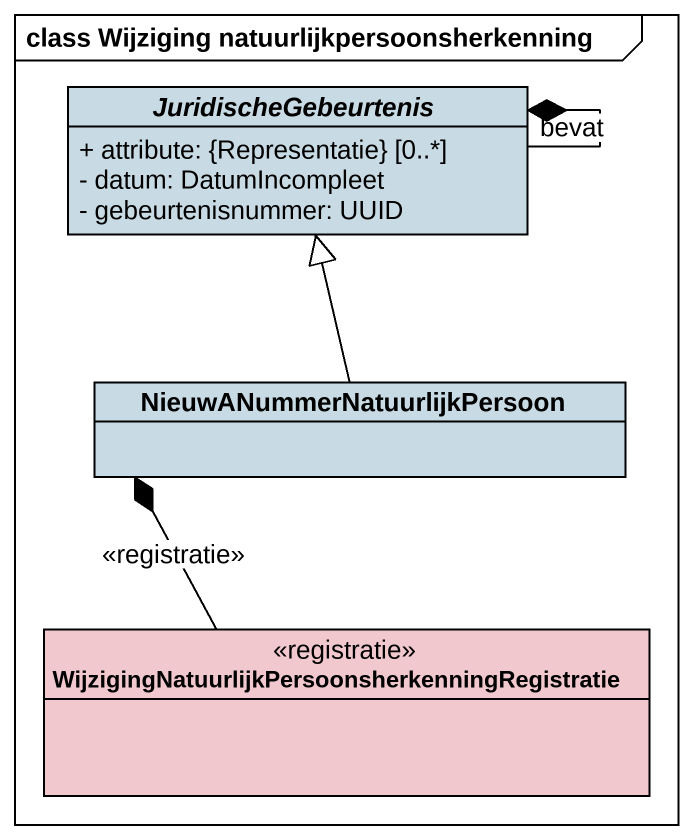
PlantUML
@startuml
mainframe class Wijziging natuurlijkpersoonsherkenning
hide circle
hide empty members
skinparam classAttributeIconSize 0
abstract class JuridischeGebeurtenis #C8DAE3 {
  + attribute: {Representatie} [0..*]
  - datum: DatumIncompleet
  - gebeurtenisnummer: UUID
}
class "NieuwANummerNatuurlijkPersoon" as NieuwANummerNatuurlijkPersoo #C8DAE3
class "WijzigingNatuurlijkPersoonsherkenningRegistratie" as WijzigingNatuurlijkPersoonsh <<registratie>> #F0C8CD
JuridischeGebeurtenis --* JuridischeGebeurtenis : bevat
NieuwANummerNatuurlijkPersoo -up-|> JuridischeGebeurtenis
WijzigingNatuurlijkPersoonsh -up-* NieuwANummerNatuurlijkPersoo : <<registratie>>
@enduml
